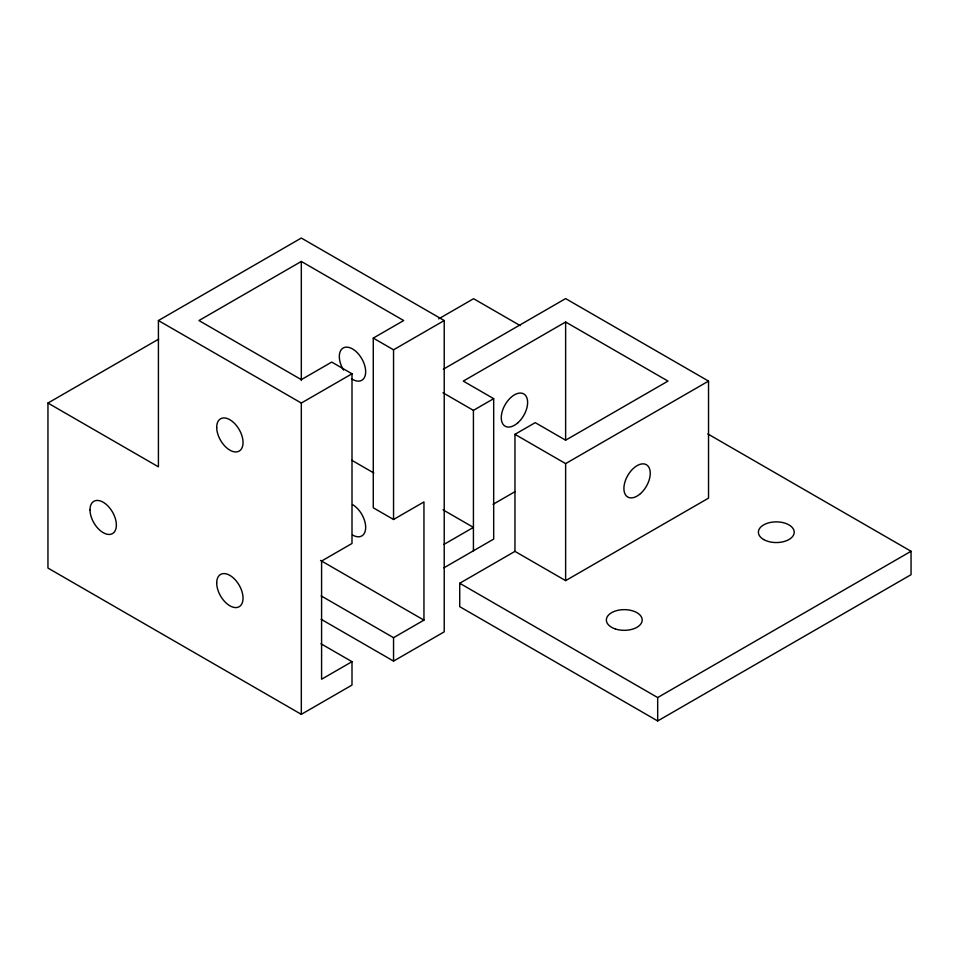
<?xml version="1.0" encoding="UTF-8"?>
<svg xmlns="http://www.w3.org/2000/svg" width="959" height="959" viewBox="0 0 959 959"><rect width="100%" height="100%" fill="white"/><g stroke="black" fill="none" stroke-linecap="round" stroke-linejoin="round"><path stroke-width="1.44" d="M320.977 643.765L352.001 661.674L352.001 685.074L301.318 714.335L47.95 568.064L47.95 403.056L158.415 466.829L158.415 320.546L301.318 238.048L444.221 320.546L444.221 631.837L393.55 661.099L321.157 619.298M47.95 403.056L158.667 339.126M321.157 595.899L393.55 637.687L423.95 620.137L423.95 501.941L393.55 519.49L373.279 507.791L373.279 338.095L403.679 320.546L301.318 261.447L198.957 320.546L301.318 379.644L331.73 362.082L352.001 373.782L352.001 543.477L321.589 561.039L321.589 679.236L352.001 661.674M438.683 318.856L473.59 298.705L520.186 325.604M158.415 320.546L301.318 403.044L352.001 373.782M373.279 338.095L393.55 349.807L444.221 320.546M443.334 369.203L565.63 298.597L708.533 381.095L708.533 498.129L565.63 580.627L514.959 551.377L459.721 583.264L459.721 606.663L657.682 720.952L911.05 574.681L911.05 551.269L707.85 433.947M514.959 551.377L514.959 434.343L535.23 422.643L565.63 440.193L667.991 381.095L565.63 322.008L463.269 381.095L493.681 398.656L493.681 539.09L443.873 567.848M443.01 392.806L473.422 410.368L493.681 398.656M493.07 504.326L515.103 491.607M514.959 434.343L565.63 463.605L708.533 381.095M443.873 544.448L473.422 527.39L443.01 509.828M459.721 583.264L657.682 697.553L911.05 551.269M351.857 460.308L373.878 473.027M320.534 560.428L423.95 620.137M657.682 697.553L657.682 720.952M565.63 322.008L565.63 440.025M565.63 463.605L565.63 580.627M473.422 410.368L473.422 550.79M393.55 349.807L393.55 519.49M393.55 637.687L393.55 661.099M301.318 261.447L301.318 380.531M301.318 403.044L301.318 714.335M352.504 504.566A18.629 10.753 60 0 1 365.679 527.39A18.629 10.753 60 0 1 352.504 535.002M343.55 370.138A18.629 10.753 60 0 1 345.887 347.158A18.629 10.753 60 0 1 365.331 368.124A18.629 10.753 60 0 1 351.557 378.769M763.64 539.533A17.921 10.345 0 0 0 793.608 534.894A17.921 10.345 0 0 0 771.659 522.223A17.921 10.345 0 0 0 763.64 539.533M615.318 628.948A17.921 10.345 0 0 0 642.194 619.982A17.921 10.345 0 0 0 615.318 611.027A17.921 10.345 0 0 0 615.318 628.948M640.492 493.597A18.629 10.753 -60 0 0 646.402 464.731A18.629 10.753 -60 0 0 624.357 484.271A18.629 10.753 -60 0 0 640.492 493.597M517.86 422.787A18.629 10.753 -60 0 0 523.77 393.933A18.629 10.753 -60 0 0 501.725 413.473A18.629 10.753 -60 0 0 517.86 422.787M216.698 427.33A18.629 10.753 60 0 0 236.453 451.917A18.629 10.753 60 0 0 236.453 425.568A18.629 10.753 60 0 0 216.698 427.33M216.698 582.976A18.629 10.753 60 0 0 236.453 607.562A18.629 10.753 60 0 0 236.453 581.214A18.629 10.753 60 0 0 216.698 582.976M90.014 509.84A18.629 10.753 60 0 0 109.77 534.427A18.629 10.753 60 0 0 109.77 508.066A18.629 10.753 60 0 0 90.014 509.84"/></g></svg>
